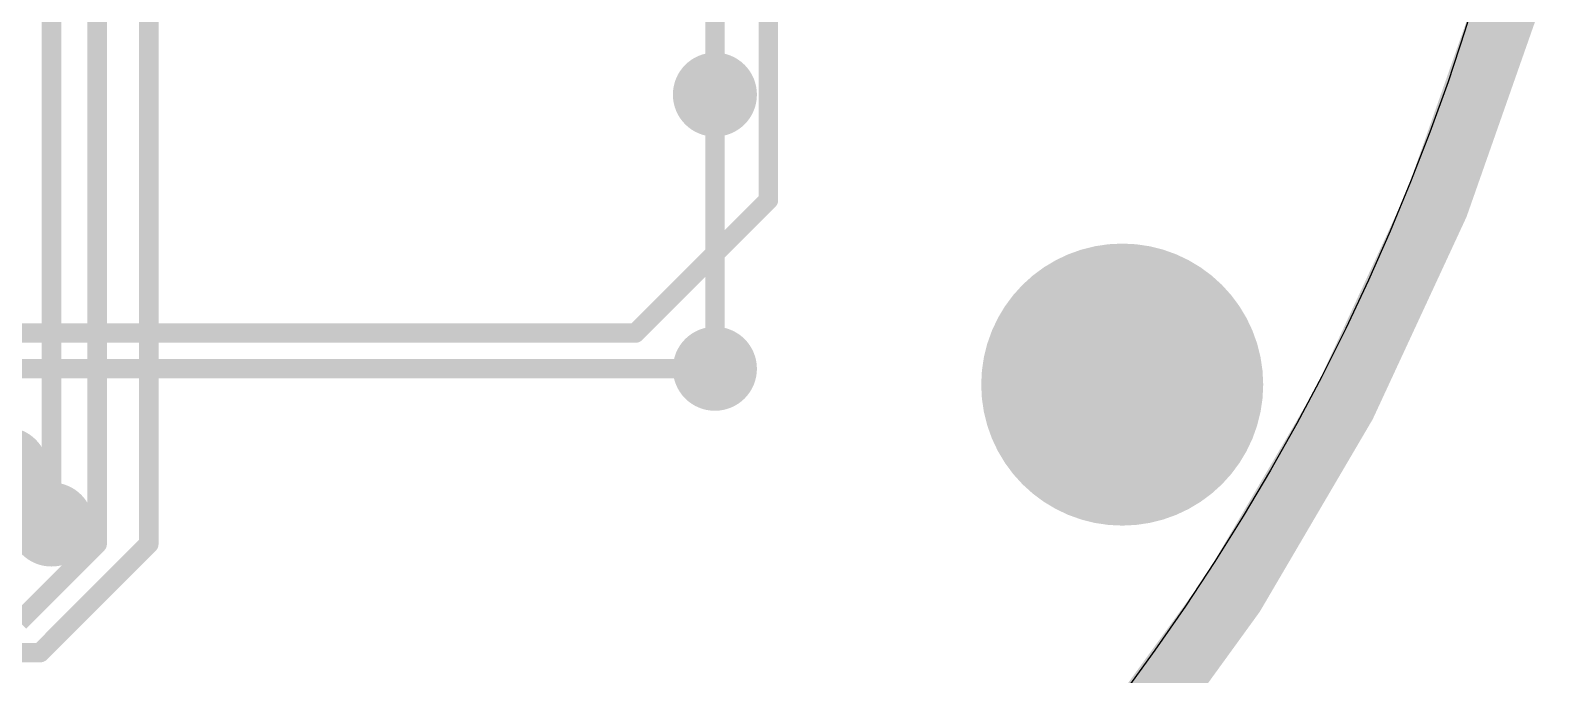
# Model space of a CAD drawing. Header units: millimetres. Extents: x 2.17 to 4.96, y 1.49 to 4.34.
# Drawn here: x 4.028 to 4.96, y 2.098 to 2.496 of the extents above; entities that cross this region are included whole.
import ezdxf

# ---------------------------------------------------------------- set-up
doc = ezdxf.new("R2010")
doc.units = ezdxf.units.MM
doc.header["$MEASUREMENT"] = 0
for name, color, linetype in [('BottomLayer', 5, 'Continuous'), ('BottomSolder', 6, 'Continuous'), ('InternalPlane1', 76, 'Continuous'), ('InternalPlane2', 16, 'Continuous'), ('Mechanical2', 216, 'Continuous'), ('MultiLayer', 9, 'Continuous'), ('PadHoleLayer', 156, 'Continuous'), ('TopLayer', 1, 'Continuous'), ('TopSolder', 216, 'Continuous'), ('ViaHoleLayer', 16, 'Continuous')]:
    doc.layers.add(name, color=color, linetype=linetype)

msp = doc.modelspace()

# ---------------------------------------------------------------- linework, layer by layer
at = {"layer": 'BottomLayer', "const_width": 0.012}
for points in [[(4.06919, 2.1791), (4.06919, 2.75119)], [(4.041, 2.186), (4.041, 2.69)], [(4.101, 2.179), (4.101, 2.69)], [(4.45, 2.287), (4.45, 2.456)], [(4.02109, 2.131), (4.06919, 2.1791)], [(4.034, 2.112), (4.101, 2.179)], [(3.924, 2.112), (4.034, 2.112)]]:
    msp.add_lwpolyline(points, dxfattribs=at)
at = {"layer": 'BottomLayer'}
for points, const_width in [([(4.44409, 2.456, 1), (4.45591, 2.456, 1)], 0.01181), ([(4.447, 2.456, 1), (4.453, 2.456, 1)], 0.006), ([(4.67158, 2.27724, 1), (4.73063, 2.27724, 1)], 0.05906), ([(4.44409, 2.287, 1), (4.45591, 2.287, 1)], 0.01181), ([(4.447, 2.287, 1), (4.453, 2.287, 1)], 0.006), ([(4.03509, 2.191, 1), (4.04691, 2.191, 1)], 0.01181), ([(4.038, 2.186, 1), (4.044, 2.186, 1)], 0.006), ([(4.06619, 2.1791, 1), (4.07219, 2.1791, 1)], 0.006), ([(4.06619, 2.1791, 1), (4.07219, 2.1791, 1)], 0.006), ([(4.098, 2.179, 1), (4.104, 2.179, 1)], 0.006), ([(4.098, 2.179, 1), (4.104, 2.179, 1)], 0.006), ([(4.031, 2.112, 1), (4.037, 2.112, 1)], 0.006), ([(4.031, 2.112, 1), (4.037, 2.112, 1)], 0.006)]:
    msp.add_lwpolyline(points, format="xyb", close=True, dxfattribs=dict(at, const_width=const_width))
at = {"layer": 'BottomSolder', "const_width": 0.06306}
msp.add_lwpolyline([(4.66958, 2.27724, 1), (4.73263, 2.27724, 1)], format="xyb", close=True, dxfattribs=at)
at = {"layer": 'InternalPlane1'}
for p, q in [((4.92054, 2.52184), (4.91238, 2.49524)), ((4.91238, 2.49524), (4.90197, 2.46396)), ((4.90197, 2.46396), (4.89082, 2.43294)), ((4.89082, 2.43294), (4.87893, 2.40219)), ((4.87893, 2.40219), (4.86631, 2.37174)), ((4.86631, 2.37174), (4.85298, 2.34159)), ((4.85298, 2.34159), (4.83893, 2.31177)), ((4.83893, 2.31177), (4.82417, 2.28229)), ((4.82417, 2.28229), (4.80872, 2.25317)), ((4.80872, 2.25317), (4.79258, 2.22442)), ((4.79258, 2.22442), (4.77575, 2.19607)), ((4.77575, 2.19607), (4.75826, 2.16813)), ((4.75826, 2.16813), (4.74011, 2.14061)), ((4.74011, 2.14061), (4.72131, 2.11353)), ((4.72131, 2.11353), (4.70187, 2.08691))]:
    msp.add_line(p, q, dxfattribs=at)
at = {"layer": 'InternalPlane1', "const_width": 0.04}
msp.add_lwpolyline([(4.93976, 2.51612, -6.760445), (4.93618, 3.32971)], format="xyb", dxfattribs=at)
at = {"layer": 'InternalPlane1'}
for points, const_width in [([(4.43705, 2.456, 1), (4.46295, 2.456, 1)], 0.02591), ([(4.65764, 2.27724, 1), (4.74457, 2.27724, 1)], 0.08693), ([(4.43705, 2.287, 1), (4.46295, 2.287, 1)], 0.02591), ([(4.00005, 2.225, 1), (4.02595, 2.225, 1)], 0.02591), ([(4.02805, 2.191, 1), (4.05395, 2.191, 1)], 0.02591)]:
    msp.add_lwpolyline(points, format="xyb", close=True, dxfattribs=dict(at, const_width=const_width))
at = {"layer": 'InternalPlane2'}
for p, q in [((4.92054, 2.52184), (4.91238, 2.49524)), ((4.91238, 2.49524), (4.90197, 2.46396)), ((4.90197, 2.46396), (4.89082, 2.43294)), ((4.89082, 2.43294), (4.87893, 2.40219)), ((4.87893, 2.40219), (4.86631, 2.37174)), ((4.86631, 2.37174), (4.85298, 2.34159)), ((4.85298, 2.34159), (4.83893, 2.31177)), ((4.83893, 2.31177), (4.82417, 2.28229)), ((4.82417, 2.28229), (4.80872, 2.25317)), ((4.80872, 2.25317), (4.79258, 2.22442)), ((4.79258, 2.22442), (4.77575, 2.19607)), ((4.77575, 2.19607), (4.75826, 2.16813)), ((4.75826, 2.16813), (4.74011, 2.14061)), ((4.74011, 2.14061), (4.72131, 2.11353)), ((4.72131, 2.11353), (4.70187, 2.08691))]:
    msp.add_line(p, q, dxfattribs=at)
at = {"layer": 'InternalPlane2', "const_width": 0.04}
msp.add_lwpolyline([(4.93976, 2.51612, -6.760445), (4.93618, 3.32971)], format="xyb", dxfattribs=at)
at = {"layer": 'InternalPlane2'}
for points, const_width in [([(4.43705, 2.456, 1), (4.46295, 2.456, 1)], 0.02591), ([(4.65764, 2.27724, 1), (4.74457, 2.27724, 1)], 0.08693), ([(4.43705, 2.287, 1), (4.46295, 2.287, 1)], 0.02591), ([(4.00005, 2.225, 1), (4.02595, 2.225, 1)], 0.02591), ([(4.02805, 2.191, 1), (4.05395, 2.191, 1)], 0.02591)]:
    msp.add_lwpolyline(points, format="xyb", close=True, dxfattribs=dict(at, const_width=const_width))
at = {"layer": 'Mechanical2', "const_width": 0.015}
msp.add_lwpolyline([(4.9336, 2.5218, -6.818913), (4.92995, 3.32439)], format="xyb", dxfattribs=at)
at = {"layer": 'MultiLayer'}
for points, const_width in [([(4.44409, 2.456, 1), (4.45591, 2.456, 1)], 0.01181), ([(4.67158, 2.27724, 1), (4.73063, 2.27724, 1)], 0.05906), ([(4.44409, 2.287, 1), (4.45591, 2.287, 1)], 0.01181), ([(4.03509, 2.191, 1), (4.04691, 2.191, 1)], 0.01181)]:
    msp.add_lwpolyline(points, format="xyb", close=True, dxfattribs=dict(at, const_width=const_width))
at = {"layer": 'PadHoleLayer', "const_width": 0.06693}
msp.add_lwpolyline([(4.66764, 2.27724, 1), (4.73457, 2.27724, 1)], format="xyb", close=True, dxfattribs=at)
at = {"layer": 'TopLayer'}
for points, const_width in [([(4.483, 2.391), (4.483, 2.96)], 0.012), ([(4.45, 2.456), (4.45, 2.745)], 0.012), ([(4.401, 2.309), (4.483, 2.391)], 0.012), ([(3.67391, 2.309), (4.401, 2.309)], 0.012), ([(3.66609, 2.287), (4.45, 2.287)], 0.012), ([(3.777, 2.191), (4.041, 2.191)], 0.02)]:
    msp.add_lwpolyline(points, dxfattribs=dict(at, const_width=const_width))
for points, const_width in [([(4.44409, 2.456, 1), (4.45591, 2.456, 1)], 0.01181), ([(4.447, 2.456, 1), (4.453, 2.456, 1)], 0.006), ([(4.48, 2.391, 1), (4.486, 2.391, 1)], 0.006), ([(4.48, 2.391, 1), (4.486, 2.391, 1)], 0.006), ([(4.67158, 2.27724, 1), (4.73063, 2.27724, 1)], 0.05906), ([(4.398, 2.309, 1), (4.404, 2.309, 1)], 0.006), ([(4.398, 2.309, 1), (4.404, 2.309, 1)], 0.006), ([(4.44409, 2.287, 1), (4.45591, 2.287, 1)], 0.01181), ([(4.447, 2.287, 1), (4.453, 2.287, 1)], 0.006), ([(4.03509, 2.191, 1), (4.04691, 2.191, 1)], 0.01181), ([(4.036, 2.191, 1), (4.046, 2.191, 1)], 0.01)]:
    msp.add_lwpolyline(points, format="xyb", close=True, dxfattribs=dict(at, const_width=const_width))
at = {"layer": 'TopSolder', "const_width": 0.06306}
msp.add_lwpolyline([(4.66958, 2.27724, 1), (4.73263, 2.27724, 1)], format="xyb", close=True, dxfattribs=at)
at = {"layer": 'ViaHoleLayer', "const_width": 0.00591}
for points in [[(4.44705, 2.456, 1), (4.45295, 2.456, 1)], [(4.44705, 2.287, 1), (4.45295, 2.287, 1)], [(4.03805, 2.191, 1), (4.04395, 2.191, 1)]]:
    msp.add_lwpolyline(points, format="xyb", close=True, dxfattribs=at)

doc.saveas('drawing.dxf')
